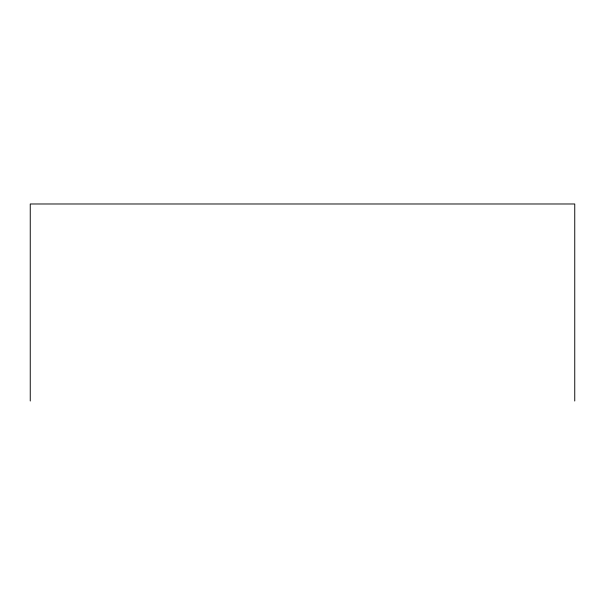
<?xml version="1.0" encoding="UTF-8"?>
<svg xmlns="http://www.w3.org/2000/svg" width="605" height="605" viewBox="0 0 605 605"><rect width="100%" height="100%" fill="white"/><g stroke="black" fill="none" stroke-linecap="round" stroke-linejoin="round"><path stroke-width="0.91" d="M574.75 401.017L574.75 203.983L30.25 203.983L30.25 401.017"/></g></svg>
